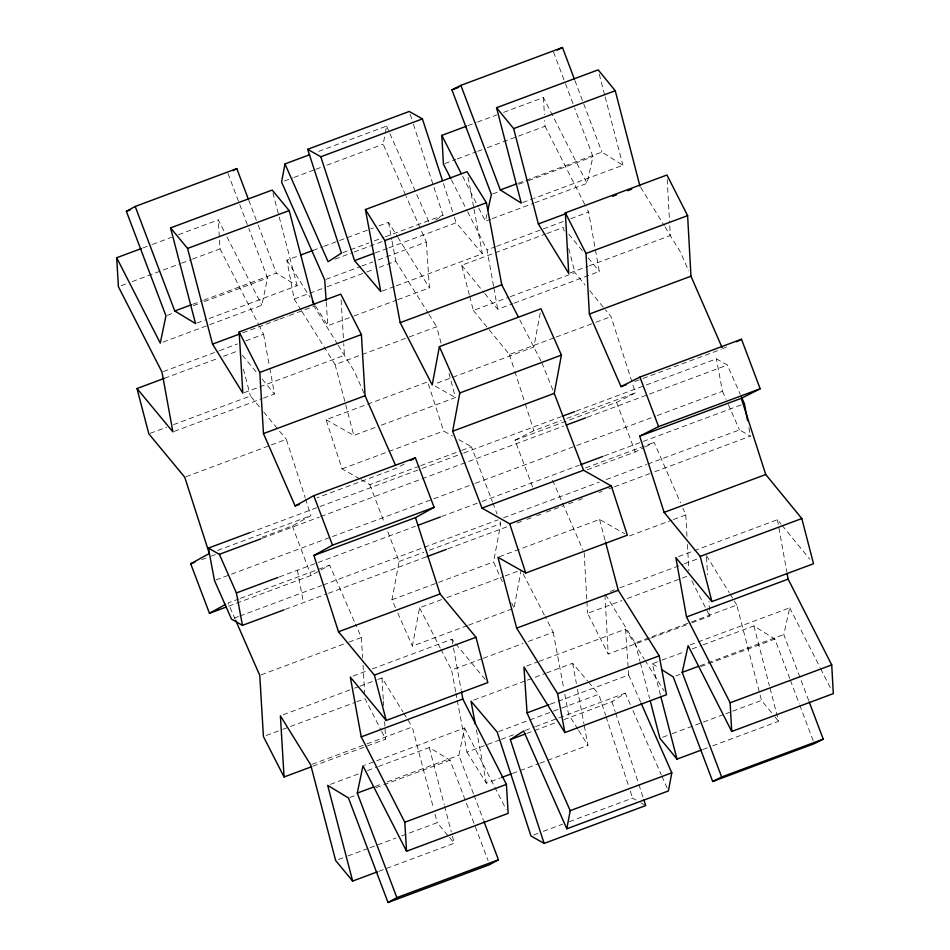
<?xml version="1.0" encoding="UTF-8"?>
<svg xmlns="http://www.w3.org/2000/svg" width="950" height="950" viewBox="0 0 950 950"><rect width="100%" height="100%" fill="white"/><g stroke="black" fill="none" stroke-linecap="round" stroke-linejoin="round"><path stroke-width="0.71" stroke-dasharray="4.75 3.56" d="M405.626 195.118L383.183 144.21L385.011 134.449M385.272 133.048L386.579 126.077L316.552 152.154M395.461 607.703L391.958 599.759L399.131 561.474L387.624 531.288M467.317 625.623L412.395 646.083L419.567 607.798L441.536 599.616M502.312 581.768L493.561 561.913L500.733 523.628L499.166 519.508M540.194 313.037L533.817 347.071L434.957 383.895M468.683 625.112L513.997 608.238L521.17 569.952L504.688 576.092M209.677 324.698L261.856 305.259L267.544 278.017L248.805 228.511M473.456 793.761L458.874 755.25L464.574 728.009L364.337 765.344M490.924 219.141L485.438 221.196L486.994 214.154M534.862 202.777L587.041 183.35L592.954 156.619L574.798 108.454M808.711 700.601L783.797 634.541L789.723 607.81L689.498 645.145M435.765 219.984L443.032 215.294L413.369 124.082M563.896 719.625L611.954 701.729L625.266 693.144L630.586 705.197M262.105 537.189L292.315 525.932L310.923 515.636L305.556 498.988M404.201 464.004L396.756 468.124L317.122 497.788M228.677 606.136L311.054 575.451L319.746 570.641M320.981 569.952L329.662 565.143L354.896 622.773M532.617 487.017L514.971 440.23L533.864 430.683L561.331 420.446M514.971 440.23L616.574 402.384L635.467 392.837L611.028 316.623L605.471 309.854M722.606 348.781L726.394 346.869M587.207 469.822L635.253 451.927L644.076 447.474M645.335 446.832L654.146 442.379L680.521 502.847M284.323 181.034L292.564 177.959M293.93 177.448L314.533 169.777M315.899 169.266L321.397 167.224M326.883 165.181L383.183 144.21M467.923 125.661L476.164 122.597M477.541 122.087L496.755 114.926M503.619 112.361L543.436 97.529L587.041 183.35M142.761 248.021L151.002 244.946M152.38 244.435L171.594 237.274M178.469 234.721L218.286 219.889L224.319 231.705M444.802 163.566L455.786 159.469M457.164 158.959L476.378 151.798M477.755 151.287L481.876 149.756M487.362 147.701L545.027 126.231L544.706 120.484M121.161 285.689L126.659 283.646M132.145 281.604L180.203 263.696M181.581 263.186L191.188 259.611M192.553 259.101L220.02 248.864L218.286 219.889M301.114 310.163L294.168 299.024L286.888 260.158L299.25 255.55M312.978 250.444L322.584 246.857M323.962 246.347L369.265 229.473M370.642 228.962L373.386 227.941M378.884 225.886L388.491 222.312L396.981 235.921M192.612 304.332L202.219 300.758M203.597 300.248L276.367 273.137L297.136 285.724L207.896 318.974M518.154 183.291L601.908 152.095L622.856 165.241L533.615 198.479M492.729 193.954L498.228 191.912M518.819 184.241L527.06 181.177M528.426 180.654L592.954 156.619M167.319 315.353L172.817 313.31M193.408 305.639L198.894 303.584M204.393 301.542L267.544 278.017M342.808 252.629L368.885 242.915M374.383 240.873L383.99 237.286M385.367 236.776L443.032 215.294M334.97 259.172L352.818 252.522M354.196 252.011L383.028 241.276M375.179 252.938L387.541 248.33M388.918 247.819L456.19 222.763L482.374 253.745L395.877 285.974M196.911 323.059L206.518 319.485M522.631 202.576L532.237 198.989M326.088 279.348L360.406 266.57M361.784 266.059L372.768 261.962M378.254 259.92L426.312 242.013L406.22 196.46M492.302 218.631L533.496 203.288M162.996 342.083L208.311 325.209M294.168 299.024L325.743 287.268M327.109 286.746L365.56 272.436M366.926 271.914L373.789 269.361M379.287 267.318L395.758 261.179L428.213 313.132M242.749 332.856L278.445 319.556M279.822 319.046L288.052 315.982M289.429 315.471L314.141 306.256L337.44 343.995M493.549 286.116L487.029 249.886L495.271 246.81M496.636 246.299L541.951 229.425M543.317 228.914L563.92 221.243M570.784 218.678L588.632 212.04L585.948 206.756M163.364 371.581L218.286 351.12M219.652 350.609L237.5 343.959M245.741 340.896L263.589 334.246L259.576 326.361M382.149 291.08L394.511 286.484M469.324 294.916L461.641 265.276L545.395 234.08M546.773 233.569L563.243 227.43L565.072 234.484M164.457 378.29L218.013 358.352M223.499 356.309L238.604 350.681M315.471 305.924L327.833 325.719L352.545 316.516M353.923 316.006L396.483 300.152M397.848 299.642L429.436 287.874L426.312 242.013M244.197 392.647L344.434 355.312L343.734 343.662M570.083 272.911L587.931 266.261M589.309 265.751L670.308 235.576L669.655 223.749M469.692 296.329L473.349 310.448L509.046 297.148M510.411 296.637L574.94 272.603L585.117 285.024M150.195 433.331L166.678 427.191M173.541 424.638L250.432 395.996L259.873 407.407M301.886 311.398L335.101 364.586L407.871 337.488M409.248 336.977L436.703 326.741L441.204 343.746M484.773 293.502L497.717 309.308L512.822 303.679M514.199 303.169L599.319 271.462L588.632 212.04M174.277 431.359L262.152 398.62M263.518 398.109L274.502 394.024L269.717 367.781M359.718 478.895L342.048 468.872L326.052 419.686L427.654 381.841L443.65 431.027L452.485 436.038M473.349 310.448L509.426 354.481L554.729 337.594M556.106 337.084L594.546 322.762M595.923 322.252L611.028 316.623M186.105 476.674L269.859 445.479M271.225 444.968L286.33 439.339L305.116 497.598M326.052 419.686L353.827 435.433L375.796 427.251M381.282 425.208L455.43 397.587L449.065 373.504M342.048 468.872L443.65 431.027M634.742 381.508L641.606 378.955M642.972 378.444L721.24 349.291M360.988 479.608L369.823 484.631L419.247 466.213M420.624 465.702L460.441 450.87M461.819 450.359L471.426 446.773L492.361 501.671M249.957 532.606L420.684 469.015M422.073 468.492L462.329 453.494M463.719 452.984L560.904 416.777M576.175 411.089L716.395 358.851L727.367 365.073L740.299 394.381M566.817 418.404L635.467 392.837M217.562 550.406L310.923 515.636M201.697 559.692L205.817 558.161M211.304 556.106L215.424 554.574M262.39 538.282L319.307 517.085M320.696 516.562L563.587 426.087M587.183 417.299L727.367 365.073M215.852 579.975L331.051 537.071M332.441 536.548L432.381 499.32M433.758 498.809L474.014 483.811M475.404 483.289L575.344 446.072M576.721 445.55L655.844 416.076M657.234 415.566L722.463 391.258L716.395 358.851M279.348 576.935L316.801 562.994M318.191 562.471L415.376 526.276M441.75 516.444L480.629 501.968M482.006 501.446L579.191 465.251M604.188 455.941L744.408 403.702M585.497 467.946L654.146 442.379M239.056 598.904L228.071 602.989L235.113 619.079M240.421 598.393L329.662 565.143M234.27 618.094L238.438 616.538M239.828 616.016L321.718 585.521M323.107 584.998L497.99 519.852M503.548 517.786L599.319 482.113M606.254 479.524L646.511 464.526M647.888 464.016L739.504 429.887L750.476 436.109L653.291 472.316M399.131 561.474L423.843 552.271M429.341 550.228L500.733 523.628M285.416 609.342L327.026 593.845M328.415 593.322L426.989 556.605M447.818 548.851L508.903 526.098M517.227 522.999L521.396 521.443M526.953 519.377L531.109 517.821M536.667 515.755L540.835 514.199M546.393 512.133L563.041 505.923M568.599 503.856L572.767 502.312M578.312 500.234L582.481 498.691M599.141 492.48L601.92 491.447M608.867 488.858L613.023 487.314M614.413 486.792L651.902 472.827M499.32 556.771L599.557 519.436L624.803 533.758M391.958 599.759L437.273 582.872M438.639 582.362L493.561 561.913M447.022 597.574L503.322 576.602M629.506 535.907L672.066 520.054M673.431 519.543L685.793 514.936L682.86 508.226M261.131 674.844L347.629 642.627M348.994 642.117L361.356 637.509L355.49 624.114M353.067 676.068L366.795 670.949M372.281 668.907L451.915 639.243L454.753 642.663M678.585 556.522L777.432 519.697L781.137 524.21M610.339 591.387L614.46 589.855M619.946 587.801L683.109 564.276M684.475 563.766L698.203 558.659M283.136 714.78L353.162 688.691M354.528 688.18L358.649 686.648M360.026 686.137L376.497 679.998M377.874 679.488L381.995 677.956L402.966 711.906M649.396 638.661L608.202 654.004L587.551 613.356L621.87 600.566M627.368 598.524L680.913 578.574M682.29 578.063L689.154 575.51M266.166 735.526L281.271 729.897M282.649 729.386L355.407 702.276M356.784 701.765L365.026 698.701L380.997 730.004M455.644 691.659L451.606 670.059L481.816 658.813M483.182 658.303L522.999 643.471M528.497 641.428L553.209 632.213L545.193 616.657M526.692 665.974L537.676 661.877M539.054 661.366L625.551 629.149L644.088 658.837M473.741 700.102L525.92 680.663M527.298 680.153L545.146 673.502M546.511 672.992L572.601 663.278L587.563 680.984M605.601 594.664L635.206 642.913L690.127 622.452M691.505 621.941L736.808 605.067L761.52 700.423L774.107 715.789M312.051 764.334L365.596 744.396M366.973 743.886L412.276 726.999L433.521 808.403M650.762 638.151L690.579 623.319M691.956 622.808L709.804 616.158L708.985 601.386M312.894 766.246L385.664 739.136L384.964 727.486M660.416 695.079L652.306 663.765L660.535 660.701M661.913 660.191L685.247 651.498M692.123 648.933L701.729 645.359M703.095 644.848L753.896 625.919L774.856 639.065L789.901 678.977M330.434 784.356L359.266 773.621M367.508 770.545L377.114 766.971M378.492 766.46L429.281 747.531L450.062 760.131L488.074 860.522M550.406 704.164L628.663 675.011L628.259 669.085M498.56 731.595L552.104 711.657M553.482 711.146L560.346 708.581M561.723 708.071L598.785 694.26L605.637 715.314M457.259 700.293L466.961 752.127L499.914 739.848M501.291 739.337L513.641 734.73M525.041 730.479L534.648 726.893M535.61 726.548L625.266 693.144M375.119 786.446L381.983 783.893M387.481 781.838L458.874 755.25M700.043 665.736L783.797 634.541M349.838 797.466L356.701 794.901M375.915 787.74L450.062 760.131M675.996 675.889L680.117 674.346M700.708 666.674L774.856 639.065M526.822 733.436L557.033 722.178M466.961 752.127L486.353 783.18L500.092 778.062M512.442 773.454L538.531 763.741M539.909 763.23L587.955 745.334L584.191 725.171M662.661 737.248L670.902 734.184M672.268 733.673L724.446 714.234M725.824 713.723L731.31 711.681M732.688 711.17L761.52 700.423M338.39 859.501L346.631 856.437M347.997 855.926L368.6 848.255M369.966 847.744L396.055 838.019M401.553 835.976L437.249 822.676L448.578 836.368M703.095 749.408L707.216 747.876M712.702 745.833L778.608 721.276L769.761 687.123M378.741 871.34L454.254 843.208L451.642 833.209M533.71 834.931L537.831 833.399M543.317 831.357L562.543 824.196M569.406 821.631L632.557 798.107L636.156 800.149M435.231 386.139L455.43 397.587M458.803 439.613L471.426 446.773M640.929 802.857L644.528 804.887M652.306 663.765L658.457 667.636M588.501 682.088L598.785 694.26M242.381 355.241L257.498 373.492M262.224 379.192L274.502 394.024M263.661 411.968L286.33 439.339M455.703 643.803L485.925 680.307M449.528 837.508L454.254 843.208M568.789 234.199L582.671 251.132M588.216 257.913L599.319 271.462M589.748 290.664L604.544 308.726M782.064 525.338L809.816 559.206M461.641 265.276L483.847 292.374M775.01 716.894L778.608 721.276M397.753 237.156L429.436 287.874M428.984 314.379L436.703 326.741M644.86 660.072L664.169 690.994M286.888 260.158L310.068 297.267M577.873 729.184L568.563 714.269L564.787 694.117M578.645 730.419L587.955 745.334M338.212 345.254L354.516 371.652L364.479 394.416M403.738 713.165L412.276 726.999M640.704 187.328L664.24 225.672M665 226.919L680.426 252.047L688.619 270.845M706.444 555.584L729.22 592.693M729.98 593.928L736.808 605.067M519.793 319.829L541.156 361.321M541.821 362.615L554.242 393.395M523.165 573.847L544.528 615.351M419.567 607.798L440.254 648.019M440.931 649.313L451.606 670.059M226.991 236.966L261.856 305.259M220.02 248.864L258.899 325.043M464.574 728.009L494.059 785.793M494.736 787.111L506.136 809.436M381.662 731.31L385.664 739.136M545.027 126.231L585.271 205.438M789.723 607.81L819.909 667.221M820.574 668.539L831.309 689.664M691.814 580.759L709.804 616.158M462.638 176.308L478.064 206.672M478.729 207.991L485.438 221.196M451.476 179.918L466.901 210.283M467.578 211.601L487.029 249.886M722.463 391.258L725.99 399.249M728.341 404.581L739.504 429.887M386.579 126.077L429.709 223.879M628.663 675.011L640.49 701.801M632.949 710.553L661.319 774.867M661.901 776.209L667.221 788.262M511.658 602.941L513.997 608.238M397.801 612.988L412.395 646.083M552.544 480.225L561.925 501.719M562.507 503.072L583.027 550.097M492.884 503.049L497.064 514.021M369.823 484.631L384.477 523.046M248.769 200.248L257.616 223.63M258.139 224.996L276.367 273.137M473.979 795.126L483.348 819.886M227.976 173.494L248.283 227.133M292.315 525.932L311.054 575.451M574.928 80.536L601.908 152.095M553.518 52.024L564.941 82.306M565.464 83.683L574.275 107.077M790.412 680.354L799.235 703.748M799.758 705.126L813.248 740.905M616.574 402.384L635.253 451.927M443.412 183.469L453.91 215.745M454.361 217.146L456.19 222.763M611.954 701.729L615.149 711.55M615.6 712.951L638.424 783.121M638.875 784.522L643.435 798.558M410.174 114.261L412.906 122.681M606.088 716.716L628.449 785.484M630.278 791.089L632.557 798.107M509.426 354.481L514.401 370.001M514.852 371.414L524.816 402.456M525.267 403.869L533.864 430.683M599.557 519.436L605.542 542.106M335.101 364.586L353.827 435.433M429.281 747.531L444.196 804.65M444.564 806.087L451.274 831.784M272.911 192.909L297.136 285.724M435.005 814.114L437.249 822.676M243.402 369.087L250.432 395.996M753.896 625.919L769.393 685.698M599.26 74.147L604.794 95.499M605.162 96.924L622.856 165.241M568.729 248.603L574.94 272.603M635.206 642.913L640.003 661.414M640.371 662.839L649.586 698.416M748.885 427.654L750.476 436.109M572.601 663.278L576.377 683.43M577.446 689.189L583.918 723.734M468.101 177.448L473.753 207.682M474.026 209.119L482.374 253.745M553.209 632.213L563.718 688.358M388.491 222.312L391.721 239.59M391.994 241.027L395.758 261.179M476.389 729.909L486.353 783.18M455.917 693.096L456.997 698.856M297.362 570.226L303.43 602.633M451.915 639.243L453.245 646.534M453.518 647.995L461.237 690.27M263.589 334.246L269.444 366.32M777.432 519.697L786.826 571.876M493.81 287.565L497.717 309.308M625.551 629.149L628.164 667.613M326.218 302.053L327.833 325.719M381.995 677.956L383.301 699.806M383.396 701.266L383.657 705.636M384.619 721.656L384.881 726.026M341.109 299.951L343.639 342.202M361.356 637.509L362.579 657.911M363.019 665.19L364.669 692.871M706.527 557.068L707.512 574.786M667.209 179.431L669.572 222.276M685.793 514.936L687.016 537.094M687.432 544.481L688.904 571.081M604.924 594.914L608.202 654.004M584.191 552.781L586.815 600.056M586.898 601.54L587.551 613.356M543.436 97.529L544.398 114.748"/><path stroke-width="1.43" d="M309.688 154.719L284.976 163.922L281.58 182.056L324.71 279.858L326.123 300.568M605.542 542.106L618.272 590.283L659.217 655.844L666.496 694.711L564.894 732.557L557.614 693.69L516.669 628.128L497.954 557.282L525.73 573.028L627.332 535.183L611.337 485.996L583.561 470.238L554.242 393.395L561.414 355.11L540.989 308.786L439.387 346.631L432.214 384.916L400.176 322.656L384.809 240.599L365.418 209.534L467.02 171.689L486.412 202.754L501.778 284.81L518.462 317.229M525.73 573.028L509.734 523.842L481.959 508.096L452.651 431.241L459.824 392.956L439.387 346.631M641.072 703.143L671.804 772.813L668.408 790.946L566.806 828.792L570.202 810.659L527.06 712.856L523.949 666.995L564.894 732.557M377.364 871.851L352.652 881.054L327.691 785.377L348.46 797.976L388.027 902.5L396.851 897.619L357.271 793.096L362.971 765.854L406.541 851.224L508.143 813.378L506.409 784.391L462.828 699.022L461.498 691.731M487.932 209.938L491.364 194.465L451.927 89.87L460.869 85.346L562.471 47.5L574.406 79.159M662.162 669.952L673.253 676.911L712.69 781.506L721.632 776.981L682.195 672.386L688.121 645.656L731.714 731.464L833.316 693.619L831.725 664.929L788.132 579.12L787.087 573.325M643.898 799.959L645.715 805.564L544.124 843.422L510.352 739.575L523.664 730.989L566.806 828.792M141.396 248.532L116.684 257.735L160.253 343.104L165.953 315.863L126.374 211.339L135.197 206.459L236.787 168.613L248.247 198.871M233.011 170.703L236.787 168.613M225.934 607.157L209.463 613.296L190.713 563.778L209.321 553.482L184.727 477.185L148.829 433.841L137.002 388.526L164.457 378.29M395.58 465.441L365.073 395.746L361.404 334.566L340.765 294.132L239.162 331.978L259.801 372.412L263.471 433.592L295.153 505.97L313.761 495.662L415.364 457.817L434.103 507.324L415.494 517.631L313.904 555.477L338.497 631.774L374.395 675.117L386.223 720.432L487.825 682.587L475.997 637.272L440.088 593.928L415.494 517.631M410.4 460.56L415.364 457.817M209.463 613.296L225.589 604.366M313.904 555.477L332.512 545.181L434.103 507.324M483.871 821.263L498.441 859.774L489.63 864.654L388.027 902.5M557.353 50.089L562.471 47.5M722.024 347.439L690.971 276.212L687.61 215.65L666.959 175.002L565.357 212.848L586.008 253.496L589.368 314.07L621.015 386.626L639.908 377.079L741.499 339.233L760.178 388.776L741.285 398.323L639.694 436.169L664.133 512.371L700.209 556.403L711.918 601.576L813.521 563.73L801.812 518.558L765.736 474.525L741.285 398.323M736.464 341.774L741.499 339.233M639.694 436.169L658.587 426.621L760.178 388.776M809.222 701.979L823.234 739.136L814.293 743.66L712.69 781.506M451.927 89.87L458.791 87.317M126.374 211.339L130.494 209.808M284.976 163.922L328.106 261.725L341.43 253.139L307.657 149.304L409.26 111.447L422.418 118.916L442.498 180.654M307.657 149.304L320.815 156.762L422.418 118.916M135.197 206.459L174.764 310.983L195.534 323.582L170.572 227.905L272.175 190.059L289.18 210.591L313.773 304.831M460.869 85.346L500.306 189.941L521.253 203.086L496.553 107.73L598.156 69.873L615.244 90.737L639.944 186.093M450.811 178.588L443.424 164.077L441.833 135.387L466.557 126.172M170.572 227.905L187.578 248.437L289.18 210.591M496.553 107.73L513.641 128.583L615.244 90.737M300.616 255.039L312.978 250.444M174.764 310.983L191.235 304.843M500.306 189.941L516.788 183.813M384.809 240.599L486.412 202.754M320.815 156.762L354.588 260.609L373.813 253.448M187.578 248.437L212.539 344.102L240.006 333.878M513.641 128.583L538.353 223.939L565.808 213.714M612.489 196.317L616.609 194.786M627.594 190.701L631.714 189.157M259.801 372.412L361.404 334.566M400.176 322.656L501.778 284.81M586.008 253.496L687.61 215.65M263.471 433.592L365.073 395.746M589.368 314.07L690.971 276.212M459.824 392.956L561.414 355.11M452.651 431.241L554.242 393.395M295.153 505.97L299.274 504.426M621.015 386.626L626.501 384.584M284.038 609.864L242.464 625.349L231.503 619.127L214.463 580.497L208.394 548.091L249.957 532.606M562.293 416.254L574.786 411.611M190.713 563.778L194.833 562.246M208.394 548.091L219.367 554.313L261.012 538.804M566.366 425.054L585.794 417.81M242.464 625.349L236.408 592.942L277.97 577.457M418.154 525.231L440.361 516.966M580.581 464.728L602.799 456.451M481.959 508.096L583.561 470.238M509.734 523.842L611.337 485.996M426.989 556.605L446.429 549.373M338.497 631.774L440.088 593.928M664.133 512.371L765.736 474.525M374.395 675.117L475.997 637.272M700.209 556.403L801.812 518.558M516.669 628.128L618.272 590.283M406.541 851.224L404.807 822.237L361.226 736.867L462.828 699.022M731.714 731.464L730.134 702.774L686.529 616.966L788.132 579.12M235.695 620.409L259.754 675.367L263.423 736.547L284.062 776.981L311.517 766.757M557.614 693.69L659.217 655.844M527.06 712.856L549.029 704.674M357.271 793.096L373.754 786.956M682.195 672.386L698.678 666.247M510.352 739.575L525.457 733.946M501.457 777.551L511.076 773.977M404.807 822.237L506.409 784.391M730.134 702.774L831.725 664.929M650.334 701.266L659.918 738.269L677.006 759.121L701.717 749.918M570.202 810.659L671.804 772.813M396.851 897.619L498.441 859.774M721.632 776.981L823.234 739.136M544.124 843.422L530.955 835.953L497.194 732.106L470.998 701.124L475.309 724.149M354.588 260.609L380.784 291.591L365.418 209.534M137.002 388.526L172.9 431.87L161.987 372.091L118.418 286.722L116.684 257.735M386.223 720.432L350.312 677.089L361.226 736.867M352.652 881.054L335.647 860.522L310.686 764.857L280.392 715.801L284.062 776.981M711.918 601.576L675.842 557.543L686.529 616.966M312.384 300.984L314.699 304.689M212.539 344.102L242.832 393.157L239.162 331.978M538.353 223.939L568.717 273.422L565.357 212.848M441.833 135.387L461.296 173.672M741.475 397.041L744.408 403.702L747.567 420.613M219.367 554.313L236.408 592.942M313.761 495.662L332.512 545.181M639.908 377.079L658.587 426.621M660.784 696.504L677.006 759.121"/></g></svg>
